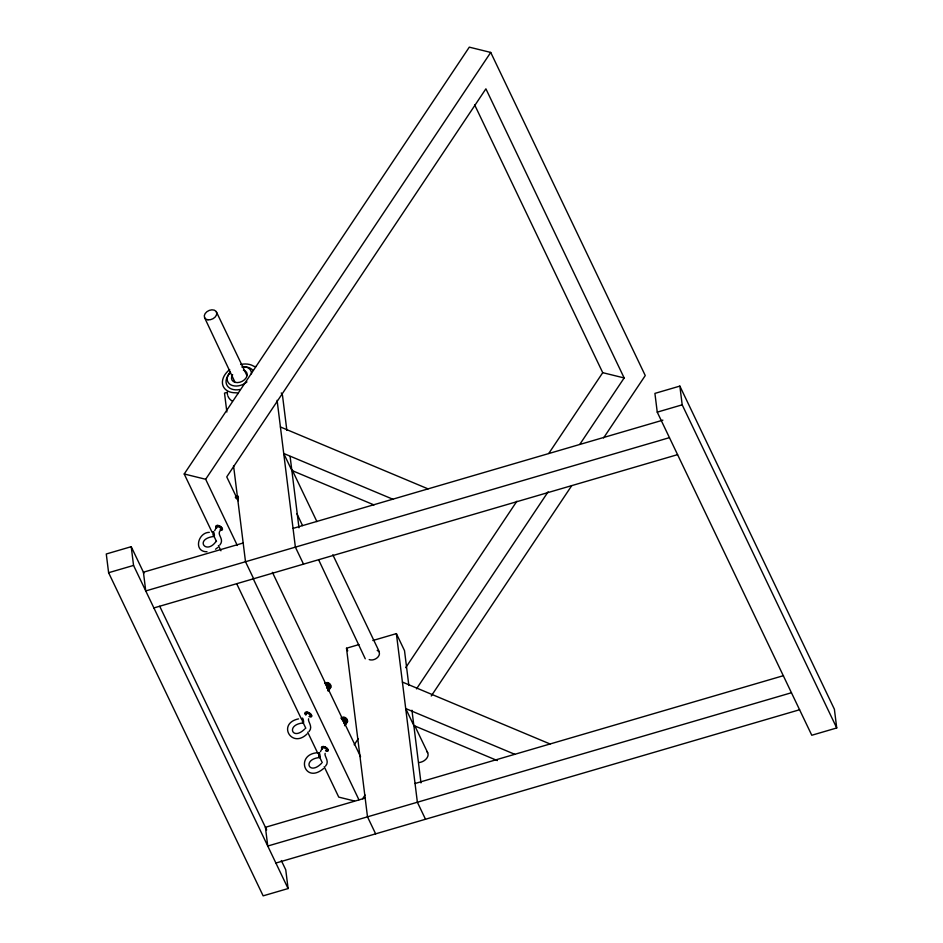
<?xml version="1.0" encoding="UTF-8"?>
<svg xmlns="http://www.w3.org/2000/svg" width="943" height="943" viewBox="0 0 943 943"><rect width="100%" height="100%" fill="white"/><g stroke="black" fill="none" stroke-linecap="round" stroke-linejoin="round"><path stroke-width="1.41" d="M216.477 528.056L215.935 526.937M305.945 714.77L305.143 713.462M321.976 748.954L321.669 748.023M308.609 718.778C307.371 721.513 313.548 726.664 308.986 731.603M325.135 753.339C323.897 756.074 330.074 761.225 325.512 766.164M214.698 530.65L215.829 528.41M220.202 530.661C216.454 534.94 224.953 538.948 219.778 545.066M216.253 541.129C206.269 555.757 193.751 538.877 214.144 536.402M320.431 751.736L321.563 749.508M212.081 532.265L184.215 473.987L469.296 47.15L490.725 52.431L645.26 375.55L603.591 437.929M237.318 545.478L205.657 479.268L490.725 52.431M354.203 744.793L358.293 738.675M405.702 667.679L516.894 501.204M548.767 453.465L602.73 372.674L474.612 104.779M416.511 688.873L548.131 491.786M580.016 444.047L624.16 377.954L485.904 88.831L226.744 476.875L238.155 500.745M362.631 798.721L365.082 795.055M431.246 695.993L571.741 485.633M304.872 728.892C292.295 741.575 285.458 724.401 303.351 722.939M321.41 763.453C308.821 776.148 301.984 758.962 319.877 757.5M215.546 549.227L217.845 547.423M307.041 733.96C291.658 749.119 276.782 723.458 298.53 718.884M323.579 768.521C304.341 785.012 294.522 753.103 318.875 752.667M209.322 532.347C197.818 532.418 193.185 551.973 207 551.738M227.275 392.312L224.505 393.125L226.862 412.02M143.89 573.179L131.218 546.692L106.276 553.989L108.61 572.719L263.144 895.85L288.087 888.554L285.753 869.811L281.32 860.546M679.856 386.1L654.913 393.396L657.247 412.138L811.782 735.257L836.724 727.961L834.39 709.23L679.856 386.1L682.19 404.83L836.724 727.961M108.61 572.719L133.552 565.423L288.087 888.554M657.247 412.138L682.19 404.83M243.176 543.003L143.419 572.201L145.752 590.931L669.447 437.646M293.049 528.398L662.894 420.142M153.886 607.94L677.581 454.644M375.632 833.848L367.499 816.838L346.505 648.23L358.965 644.576M372.827 640.521L396.378 633.625L404.512 650.635L408.849 685.514M365.165 798.096L265.419 827.294L267.753 846.036L791.448 692.74M415.05 783.503L783.492 675.659M275.886 863.045L799.581 709.749M306.428 713.745L305.119 713.957L305.815 714.653A2.487 1.308 27.1 0 1 307.206 713.321A2.487 1.308 27.1 0 1 310.141 715.195A2.487 0.978 39.8 0 1 309.504 716.208M602.73 372.674L624.16 377.954M184.215 473.987L205.657 479.268M354.462 800.984L338.749 797.118L324.18 766.659M280.413 426.967L428.063 488.887M392.795 499.201L283.713 453.465L291.847 470.474L373.994 504.918M402.413 682.072L550.064 743.98M514.795 754.306L405.714 708.558L413.847 725.568L497.338 760.577M215.912 527.42L216.619 528.127L215.723 526.819A3.713 1.886 29.4 0 1 218.352 525.628A3.713 1.886 29.4 0 1 222.242 528.457A3.713 1.544 37.9 0 1 221.805 530.049M321.646 748.518L322.353 749.225A2.487 1.308 27.1 0 1 323.744 747.882A2.487 1.308 27.1 0 1 326.667 749.756A2.487 0.978 39.8 0 1 325.583 750.64M311.013 716.574A3.713 1.544 37.9 0 0 311.449 714.983A3.713 1.886 29.4 0 0 307.559 712.154A3.713 1.886 29.4 0 0 304.931 713.356L305.815 714.653M327.539 751.147A3.713 1.544 37.9 0 0 327.975 749.544A3.713 1.886 29.4 0 0 324.086 746.726A3.713 1.886 29.4 0 0 321.457 747.917L322.353 749.225M216.395 311.862L246.936 375.585M292.106 469.838L316.919 521.609M332.82 554.79L379.263 651.696M414.896 726.039L427.627 752.585M281.262 392.913L282.511 395.53L286.861 430.421M346.505 648.23L347.755 650.835M303.516 564.138L295.383 547.14L277.101 400.327M425.505 819.243L417.372 802.234L396.378 633.625M272.409 572.354L360.568 756.699M253.643 578.743L245.51 561.733L233.558 465.795M253.148 578.589L358.918 799.747M213.354 534.905L216.513 541.53M218.411 545.502L220.945 550.795M236.787 583.906L301.383 718.99M303.281 722.963L305.815 728.255M307.713 732.228L317.85 753.422M319.111 756.062L322.282 762.687M159.721 606.278L266.669 829.911M204.655 317.815L234.772 381.75M296.88 513.617L302.526 525.593M318.84 560.225L365.259 658.792M411.938 710.232L420.979 782.902M290.114 456.53L298.99 527.809M131.218 546.692L133.552 565.423M322.211 747.551A3.289 1.532 33.7 0 1 324.533 746.762A3.289 1.532 33.7 0 1 327.822 749.579A3.289 1.532 33.7 0 1 326.078 750.864M306.18 712.755A3.289 1.532 33.7 0 1 311.119 714.806A3.289 1.532 33.7 0 1 309.092 716.609M305.945 713.533A3.289 1.532 33.7 0 1 305.968 713.085M216.501 526.017A3.289 1.532 33.7 0 1 221.145 527.149A3.289 1.532 33.7 0 1 220.356 529.777M216.654 526.996A3.289 1.532 33.7 0 1 216.489 526.465M243.4 370.21A8.251 5.764 -25.6 0 1 246.064 377.943A8.251 5.764 -25.6 0 1 235.278 382.375A8.251 5.764 -25.6 0 1 232.626 374.642M242.716 366.544A12.766 8.911 -25.6 0 1 251.486 373.805M246.96 381.915A12.766 8.911 -25.6 0 1 230.587 384.72A12.766 8.911 -25.6 0 1 230.198 372.131M240.052 389.494A15.053 10.503 -25.6 0 1 227.251 385.734A15.053 10.503 -25.6 0 1 229.573 373.487M241.879 367.063A15.053 10.503 -25.6 0 1 252.877 370.293M229.715 369.573A18.86 13.167 -25.6 0 0 222.678 384.709A18.86 13.167 -25.6 0 0 235.349 392.795L235.903 392.783A3.536 2.475 -25.6 0 1 238.013 393.585M240.701 364.458A18.86 13.167 -25.6 0 1 253.29 365.943L253.679 366.179A3.536 2.475 -25.6 0 0 256.107 366.497M232.32 401.117A18.86 13.167 -25.6 0 1 227.841 395.824M227.534 394.704A18.86 13.167 -25.6 0 1 227.322 392.347M326.337 683.345A2.464 1.143 33.7 0 1 328.541 682.944A2.464 1.143 33.7 0 1 330.604 685.455M326.643 684.217A2.487 1.308 27.1 0 1 329.579 686.091A2.487 0.978 39.8 0 1 329.579 687.011M324.675 683.31A3.713 1.886 29.4 0 1 327.869 683.345A3.713 1.886 29.4 0 1 330.887 685.879A3.713 1.544 37.9 0 1 329.873 687.482M326.726 683.286A2.487 1.308 27.1 0 1 330.18 685.184A2.487 0.978 39.8 0 1 330.321 685.891M328.624 690.205A3.713 1.544 37.9 0 0 329.06 688.614A3.713 1.886 29.4 0 0 326.49 686.268M328.647 690.594A3.713 1.544 37.9 0 0 328.459 689.522A3.713 1.886 29.4 0 0 326.714 687.671M326.584 687.6A2.487 1.308 27.1 0 1 327.751 688.814A2.487 0.978 39.8 0 1 327.751 689.746M328.494 688.614A2.487 0.978 39.8 0 0 328.364 687.907A2.487 1.308 27.1 0 0 326.62 686.386M329.838 688.39A3.713 1.544 37.9 0 0 330.274 686.787A3.713 1.886 29.4 0 0 325.182 683.828M326.042 685.125A2.487 1.308 27.1 0 1 328.966 686.999A2.487 0.978 39.8 0 1 329.107 687.706M327.846 690.429A3.713 1.544 37.9 0 1 328.046 691.019M328.659 689.298A3.713 1.544 37.9 0 0 329.673 687.695A3.713 1.886 29.4 0 0 326.219 684.995M306.51 712.684A2.487 1.308 27.1 0 1 307.288 712.389M237.153 496.478A2.464 1.143 33.7 0 1 238.013 496.03M235.467 496.772A3.713 1.886 29.4 0 1 238.225 496.655M236.469 497.763A2.487 1.308 27.1 0 1 238.025 497.81M236.304 498.576A2.487 1.308 27.1 0 1 238.025 498.941A3.713 1.886 29.4 0 0 236.151 498.258M235.337 497.409A3.713 1.886 29.4 0 1 238.496 497.928M216.489 527.715A2.487 1.308 27.1 0 1 218.293 526.831A2.487 1.308 27.1 0 1 220.933 528.658A2.487 0.978 39.8 0 1 220.297 529.683M342.875 717.906A2.464 1.143 33.7 0 1 345.633 717.835A2.464 1.143 33.7 0 1 346.67 720.417M342.639 718.766A2.487 1.308 27.1 0 1 346.105 720.652A2.487 0.978 39.8 0 1 346.246 721.36M340.93 718.283A3.713 1.886 29.4 0 1 343.959 717.741A3.713 1.886 29.4 0 1 347.413 720.44A3.713 1.544 37.9 0 1 346.399 722.043M342.486 718.153A2.487 1.308 27.1 0 1 344.666 718.095A2.487 1.308 27.1 0 1 346.718 719.745A2.487 0.978 39.8 0 1 346.446 720.77M344.549 725.674A3.713 1.544 37.9 0 0 344.985 724.083A3.713 1.886 29.4 0 0 343.983 722.81M344.584 724.778A3.713 1.544 37.9 0 0 345.598 723.175A3.713 1.886 29.4 0 0 343.016 720.841M343.606 722.538A2.487 1.308 27.1 0 1 344.289 723.375A2.487 0.978 39.8 0 1 344.419 723.776A3.713 1.544 37.9 0 0 346.199 722.267A3.713 1.886 29.4 0 0 341.885 719.344M345.032 723.175A2.487 0.978 39.8 0 0 344.89 722.468A2.487 1.308 27.1 0 0 342.545 720.723M345.798 722.951A3.713 1.544 37.9 0 0 346.812 721.36A3.713 1.886 29.4 0 0 341.72 718.389M342.038 719.674A2.487 1.308 27.1 0 1 345.503 721.56M345.633 721.949A2.487 0.978 39.8 0 1 345.633 722.267M322.86 747.54A2.487 1.308 27.1 0 1 323.366 747.056M327.41 749.237A2.487 0.978 39.8 0 1 327.41 749.555M426.672 751.394A8.228 5.741 -25.6 0 1 426.908 758.054A8.228 5.741 -25.6 0 1 418.975 762.545M377.188 650.375A6.589 4.597 -25.6 0 1 378.013 657A6.589 4.597 -25.6 0 1 369.196 659.581M302.09 718.92A2.464 0.589 78.4 0 0 303.186 722.892A2.464 0.589 78.4 0 0 303.269 719.733A2.464 0.589 78.4 0 0 302.09 718.92M212.882 532.394A2.464 0.589 78.4 0 0 213.978 536.367A2.464 0.589 78.4 0 0 214.061 533.208A2.464 0.589 78.4 0 0 212.882 532.394M318.616 753.492A2.464 0.589 78.4 0 0 319.712 757.453A2.464 0.589 78.4 0 0 319.795 754.306A2.464 0.589 78.4 0 0 318.616 753.492M207.908 319.807A6.589 4.597 -25.6 0 0 216.76 313.017A6.589 4.597 -25.6 0 0 206.906 311.697A6.589 4.597 -25.6 0 0 207.908 319.807"/></g></svg>
